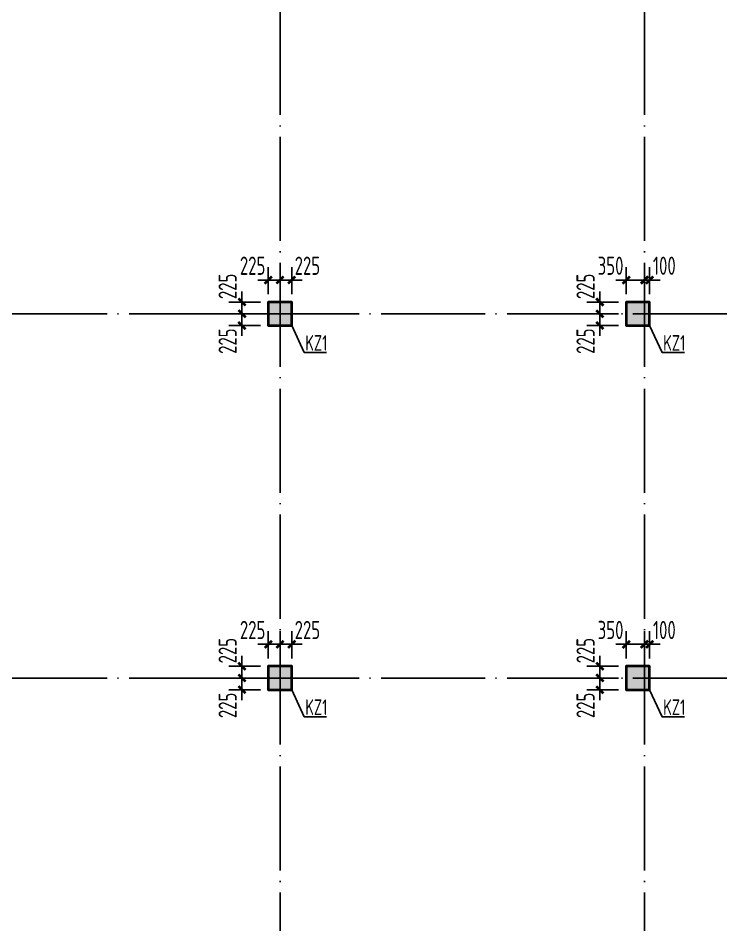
# Model space of a CAD drawing. Extents: x 8268344 to 8869063, y 669070 to 951310.
# Drawn here: x 8447678 to 8461175, y 841524 to 858949 of the extents above; entities that cross this region are included whole.
import ezdxf

# ---------------------------------------------------------------- set-up
doc = ezdxf.new("R2010")
doc.units = 0
doc.header["$LTSCALE"] = 1000
doc.linetypes.add('DOTE', pattern=[2.42, 2, -0.2, 0.02, -0.2])
doc.layers.get('0').update_dxf_attribs({"linetype": 'CONTINUOUS'})
doc.layers.get('Defpoints').update_dxf_attribs({"linetype": 'CONTINUOUS'})
for name, color, linetype in [('DIM', 3, 'CONTINUOUS'), ('DOTE', 1, 'DOTE'), ('PUB_TEXT', 7, 'CONTINUOUS'), ('柱涂实', 54, 'CONTINUOUS')]:
    doc.layers.add(name, color=color, linetype=linetype)
doc.layers.add('柱', color=2, linetype='CONTINUOUS', lineweight=35)
doc.styles.add('HZTXT', font='tssdeng.shx', dxfattribs={"width": 0.75, "bigfont": 'HZTXT.shx'})
doc.styles.add('TSSD_Dimension', font='Tssdeng.shx', dxfattribs={"width": 0.7, "bigfont": 'tssdchn.shx'})
doc.dimstyles.new('TSSD_100_100$0', dxfattribs={"dimtxt": 350, "dimasz": 100, "dimexe": 250, "dimexo": 150, "dimgap": 100, "dimtad": 1, "dimdec": 0, "dimzin": 0, "dimdsep": 46, "dimtxsty": 'TSSD_Dimension', "dimblk": '_TSDBK', "dimblk1": '_TSDBK', "dimblk2": '_TSDBK', "dimsah": 1, "dimcen": 0, "dimclrt": 7, "dimadec": 0, "dimazin": 0, "dimtfac": 1, "dimtdec": 0, "dimtix": 1, "dimtmove": 2, "dimatfit": 3, "dimldrblk": '_TSDBK', "dimfxl": 0, "dimtolj": 1, "dimtzin": 0, "dimarcsym": 0})

# ---------------------------------------------------------------- blocks, each defined once
blk = doc.blocks.new('_TSDBK')
blk.add_line((-1, 0), (1.5, 0))
at = {"const_width": 0.5}
blk.add_lwpolyline([(-0.7, -0.7), (0.7, 0.7)], dxfattribs=at)
blk = doc.blocks.new('*D1943')
at = {"layer": 'Defpoints', "color": 0}
for p in [(8452483, 853493), (8451977, 853268), (8452483, 853268)]:
    blk.add_point(p, dxfattribs=at)
at = {"layer": 'DIM', "color": 0, "lineweight": -2}
for p, q in [((8451977, 853593), (8451977, 853693)), ((8452333, 853493), (8451727, 853493)), ((8451977, 853493), (8451977, 853268)), ((8452333, 853268), (8451727, 853268)), ((8451977, 853168), (8451977, 853068))]:
    blk.add_line(p, q, dxfattribs=at)
at = {"layer": 'DIM', "color": 0, "lineweight": -2, "xscale": 100, "yscale": 100, "zscale": 100}
for p, rotation in [((8451977, 853493), 270), ((8451977, 853268), 90)]:
    blk.add_blockref('_TSDBK', p, dxfattribs=dict(at, rotation=rotation))
at = {"layer": 'DIM', "color": 7, "insert": (8451702, 853794), "char_height": 350, "attachment_point": 5, "rotation": 90, "style": 'TSSD_Dimension'}
blk.add_mtext('\\A1;225', dxfattribs=at)
blk = doc.blocks.new('*D1944')
at = {"layer": 'Defpoints', "color": 0}
for p in [(8452483, 853268), (8451977, 853043), (8452483, 853043)]:
    blk.add_point(p, dxfattribs=at)
at = {"layer": 'DIM', "color": 0, "lineweight": -2}
for p, q in [((8451977, 853368), (8451977, 853468)), ((8452333, 853268), (8451727, 853268)), ((8451977, 853268), (8451977, 853043)), ((8452333, 853043), (8451727, 853043)), ((8451977, 852943), (8451977, 852843))]:
    blk.add_line(p, q, dxfattribs=at)
at = {"layer": 'DIM', "color": 0, "lineweight": -2, "xscale": 100, "yscale": 100, "zscale": 100}
for p, rotation in [((8451977, 853268), 270), ((8451977, 853043), 90)]:
    blk.add_blockref('_TSDBK', p, dxfattribs=dict(at, rotation=rotation))
at = {"layer": 'DIM', "color": 7, "insert": (8451702, 852742), "char_height": 350, "attachment_point": 5, "rotation": 90, "style": 'TSSD_Dimension'}
blk.add_mtext('\\A1;225', dxfattribs=at)
blk = doc.blocks.new('*D1945')
at = {"layer": 'Defpoints', "color": 0}
for p in [(8452933, 853916), (8452708, 853493), (8452933, 853493)]:
    blk.add_point(p, dxfattribs=at)
at = {"layer": 'DIM', "color": 0, "lineweight": -2}
for p, q in [((8452708, 853643), (8452708, 854166)), ((8452933, 853643), (8452933, 854166)), ((8452608, 853916), (8452508, 853916)), ((8452708, 853916), (8452933, 853916)), ((8453033, 853916), (8453133, 853916))]:
    blk.add_line(p, q, dxfattribs=at)
at = {"layer": 'DIM', "color": 0, "lineweight": -2, "xscale": 100, "yscale": 100, "zscale": 100}
blk.add_blockref('_TSDBK', (8452708, 853916), dxfattribs=at)
at = {"layer": 'DIM', "color": 0, "lineweight": -2, "xscale": 100, "yscale": 100, "zscale": 100, "rotation": 180}
blk.add_blockref('_TSDBK', (8452933, 853916), dxfattribs=at)
at = {"layer": 'DIM', "color": 7, "insert": (8453234, 854191), "char_height": 350, "attachment_point": 5, "style": 'TSSD_Dimension'}
blk.add_mtext('\\A1;225', dxfattribs=at)
blk = doc.blocks.new('*D1946')
at = {"layer": 'Defpoints', "color": 0}
for p in [(8452708, 853916), (8452483, 853493), (8452708, 853493)]:
    blk.add_point(p, dxfattribs=at)
at = {"layer": 'DIM', "color": 0, "lineweight": -2}
for p, q in [((8452483, 853643), (8452483, 854166)), ((8452708, 853643), (8452708, 854166)), ((8452383, 853916), (8452283, 853916)), ((8452483, 853916), (8452708, 853916)), ((8452808, 853916), (8452908, 853916))]:
    blk.add_line(p, q, dxfattribs=at)
at = {"layer": 'DIM', "color": 0, "lineweight": -2, "xscale": 100, "yscale": 100, "zscale": 100}
blk.add_blockref('_TSDBK', (8452483, 853916), dxfattribs=at)
at = {"layer": 'DIM', "color": 0, "lineweight": -2, "xscale": 100, "yscale": 100, "zscale": 100, "rotation": 180}
blk.add_blockref('_TSDBK', (8452708, 853916), dxfattribs=at)
at = {"layer": 'DIM', "color": 7, "insert": (8452182, 854191), "char_height": 350, "attachment_point": 5, "style": 'TSSD_Dimension'}
blk.add_mtext('\\A1;225', dxfattribs=at)
blk = doc.blocks.new('*D1947')
at = {"layer": 'Defpoints', "color": 0}
for p in [(8452483, 846493), (8451977, 846268), (8452483, 846268)]:
    blk.add_point(p, dxfattribs=at)
at = {"layer": 'DIM', "color": 0, "lineweight": -2}
for p, q in [((8451977, 846593), (8451977, 846693)), ((8452333, 846493), (8451727, 846493)), ((8451977, 846493), (8451977, 846268)), ((8452333, 846268), (8451727, 846268)), ((8451977, 846168), (8451977, 846068))]:
    blk.add_line(p, q, dxfattribs=at)
at = {"layer": 'DIM', "color": 0, "lineweight": -2, "xscale": 100, "yscale": 100, "zscale": 100}
for p, rotation in [((8451977, 846493), 270), ((8451977, 846268), 90)]:
    blk.add_blockref('_TSDBK', p, dxfattribs=dict(at, rotation=rotation))
at = {"layer": 'DIM', "color": 7, "insert": (8451702, 846794), "char_height": 350, "attachment_point": 5, "rotation": 90, "style": 'TSSD_Dimension'}
blk.add_mtext('\\A1;225', dxfattribs=at)
blk = doc.blocks.new('*D1948')
at = {"layer": 'Defpoints', "color": 0}
for p in [(8452483, 846268), (8451977, 846043), (8452483, 846043)]:
    blk.add_point(p, dxfattribs=at)
at = {"layer": 'DIM', "color": 0, "lineweight": -2}
for p, q in [((8451977, 846368), (8451977, 846468)), ((8452333, 846268), (8451727, 846268)), ((8451977, 846268), (8451977, 846043)), ((8452333, 846043), (8451727, 846043)), ((8451977, 845943), (8451977, 845843))]:
    blk.add_line(p, q, dxfattribs=at)
at = {"layer": 'DIM', "color": 0, "lineweight": -2, "xscale": 100, "yscale": 100, "zscale": 100}
for p, rotation in [((8451977, 846268), 270), ((8451977, 846043), 90)]:
    blk.add_blockref('_TSDBK', p, dxfattribs=dict(at, rotation=rotation))
at = {"layer": 'DIM', "color": 7, "insert": (8451702, 845742), "char_height": 350, "attachment_point": 5, "rotation": 90, "style": 'TSSD_Dimension'}
blk.add_mtext('\\A1;225', dxfattribs=at)
blk = doc.blocks.new('*D1949')
at = {"layer": 'Defpoints', "color": 0}
for p in [(8452933, 846916), (8452708, 846493), (8452933, 846493)]:
    blk.add_point(p, dxfattribs=at)
at = {"layer": 'DIM', "color": 0, "lineweight": -2}
for p, q in [((8452708, 846643), (8452708, 847166)), ((8452933, 846643), (8452933, 847166)), ((8452608, 846916), (8452508, 846916)), ((8452708, 846916), (8452933, 846916)), ((8453033, 846916), (8453133, 846916))]:
    blk.add_line(p, q, dxfattribs=at)
at = {"layer": 'DIM', "color": 0, "lineweight": -2, "xscale": 100, "yscale": 100, "zscale": 100}
blk.add_blockref('_TSDBK', (8452708, 846916), dxfattribs=at)
at = {"layer": 'DIM', "color": 0, "lineweight": -2, "xscale": 100, "yscale": 100, "zscale": 100, "rotation": 180}
blk.add_blockref('_TSDBK', (8452933, 846916), dxfattribs=at)
at = {"layer": 'DIM', "color": 7, "insert": (8453234, 847191), "char_height": 350, "attachment_point": 5, "style": 'TSSD_Dimension'}
blk.add_mtext('\\A1;225', dxfattribs=at)
blk = doc.blocks.new('*D1950')
at = {"layer": 'Defpoints', "color": 0}
for p in [(8452708, 846916), (8452483, 846493), (8452708, 846493)]:
    blk.add_point(p, dxfattribs=at)
at = {"layer": 'DIM', "color": 0, "lineweight": -2}
for p, q in [((8452483, 846643), (8452483, 847166)), ((8452708, 846643), (8452708, 847166)), ((8452383, 846916), (8452283, 846916)), ((8452483, 846916), (8452708, 846916)), ((8452808, 846916), (8452908, 846916))]:
    blk.add_line(p, q, dxfattribs=at)
at = {"layer": 'DIM', "color": 0, "lineweight": -2, "xscale": 100, "yscale": 100, "zscale": 100}
blk.add_blockref('_TSDBK', (8452483, 846916), dxfattribs=at)
at = {"layer": 'DIM', "color": 0, "lineweight": -2, "xscale": 100, "yscale": 100, "zscale": 100, "rotation": 180}
blk.add_blockref('_TSDBK', (8452708, 846916), dxfattribs=at)
at = {"layer": 'DIM', "color": 7, "insert": (8452182, 847191), "char_height": 350, "attachment_point": 5, "style": 'TSSD_Dimension'}
blk.add_mtext('\\A1;225', dxfattribs=at)
blk = doc.blocks.new('*D1971')
at = {"layer": 'Defpoints', "color": 0}
for p in [(8459358, 846493), (8458852, 846268), (8459358, 846268)]:
    blk.add_point(p, dxfattribs=at)
at = {"layer": 'DIM', "color": 0, "lineweight": -2}
for p, q in [((8458852, 846593), (8458852, 846693)), ((8459208, 846493), (8458602, 846493)), ((8458852, 846493), (8458852, 846268)), ((8459208, 846268), (8458602, 846268)), ((8458852, 846168), (8458852, 846068))]:
    blk.add_line(p, q, dxfattribs=at)
at = {"layer": 'DIM', "color": 0, "lineweight": -2, "xscale": 100, "yscale": 100, "zscale": 100}
for p, rotation in [((8458852, 846493), 270), ((8458852, 846268), 90)]:
    blk.add_blockref('_TSDBK', p, dxfattribs=dict(at, rotation=rotation))
at = {"layer": 'DIM', "color": 7, "insert": (8458577, 846794), "char_height": 350, "attachment_point": 5, "rotation": 90, "style": 'TSSD_Dimension'}
blk.add_mtext('\\A1;225', dxfattribs=at)
blk = doc.blocks.new('*D1972')
at = {"layer": 'Defpoints', "color": 0}
for p in [(8459358, 846268), (8458852, 846043), (8459358, 846043)]:
    blk.add_point(p, dxfattribs=at)
at = {"layer": 'DIM', "color": 0, "lineweight": -2}
for p, q in [((8458852, 846368), (8458852, 846468)), ((8459208, 846268), (8458602, 846268)), ((8458852, 846268), (8458852, 846043)), ((8459208, 846043), (8458602, 846043)), ((8458852, 845943), (8458852, 845843))]:
    blk.add_line(p, q, dxfattribs=at)
at = {"layer": 'DIM', "color": 0, "lineweight": -2, "xscale": 100, "yscale": 100, "zscale": 100}
for p, rotation in [((8458852, 846268), 270), ((8458852, 846043), 90)]:
    blk.add_blockref('_TSDBK', p, dxfattribs=dict(at, rotation=rotation))
at = {"layer": 'DIM', "color": 7, "insert": (8458577, 845742), "char_height": 350, "attachment_point": 5, "rotation": 90, "style": 'TSSD_Dimension'}
blk.add_mtext('\\A1;225', dxfattribs=at)
blk = doc.blocks.new('*D1973')
at = {"layer": 'Defpoints', "color": 0}
for p in [(8459808, 846916), (8459708, 846493), (8459808, 846493)]:
    blk.add_point(p, dxfattribs=at)
at = {"layer": 'DIM', "color": 0, "lineweight": -2}
for p, q in [((8459708, 846643), (8459708, 847166)), ((8459808, 846643), (8459808, 847166)), ((8459608, 846916), (8459508, 846916)), ((8459708, 846916), (8459808, 846916)), ((8459908, 846916), (8460008, 846916))]:
    blk.add_line(p, q, dxfattribs=at)
at = {"layer": 'DIM', "color": 0, "lineweight": -2, "xscale": 100, "yscale": 100, "zscale": 100}
blk.add_blockref('_TSDBK', (8459708, 846916), dxfattribs=at)
at = {"layer": 'DIM', "color": 0, "lineweight": -2, "xscale": 100, "yscale": 100, "zscale": 100, "rotation": 180}
blk.add_blockref('_TSDBK', (8459808, 846916), dxfattribs=at)
at = {"layer": 'DIM', "color": 7, "insert": (8460090, 847191), "char_height": 350, "attachment_point": 5, "style": 'TSSD_Dimension'}
blk.add_mtext('\\A1;100', dxfattribs=at)
blk = doc.blocks.new('*D1974')
at = {"layer": 'Defpoints', "color": 0}
for p in [(8459708, 846916), (8459358, 846493), (8459708, 846493)]:
    blk.add_point(p, dxfattribs=at)
at = {"layer": 'DIM', "color": 0, "lineweight": -2}
for p, q in [((8459358, 846643), (8459358, 847166)), ((8459708, 846643), (8459708, 847166)), ((8459258, 846916), (8459158, 846916)), ((8459358, 846916), (8459708, 846916)), ((8459808, 846916), (8459908, 846916))]:
    blk.add_line(p, q, dxfattribs=at)
at = {"layer": 'DIM', "color": 0, "lineweight": -2, "xscale": 100, "yscale": 100, "zscale": 100}
blk.add_blockref('_TSDBK', (8459358, 846916), dxfattribs=at)
at = {"layer": 'DIM', "color": 0, "lineweight": -2, "xscale": 100, "yscale": 100, "zscale": 100, "rotation": 180}
blk.add_blockref('_TSDBK', (8459708, 846916), dxfattribs=at)
at = {"layer": 'DIM', "color": 7, "insert": (8459057, 847191), "char_height": 350, "attachment_point": 5, "style": 'TSSD_Dimension'}
blk.add_mtext('\\A1;350', dxfattribs=at)
blk = doc.blocks.new('*D1975')
at = {"layer": 'Defpoints', "color": 0}
for p in [(8459358, 853493), (8458852, 853268), (8459358, 853268)]:
    blk.add_point(p, dxfattribs=at)
at = {"layer": 'DIM', "color": 0, "lineweight": -2}
for p, q in [((8458852, 853593), (8458852, 853693)), ((8459208, 853493), (8458602, 853493)), ((8458852, 853493), (8458852, 853268)), ((8459208, 853268), (8458602, 853268)), ((8458852, 853168), (8458852, 853068))]:
    blk.add_line(p, q, dxfattribs=at)
at = {"layer": 'DIM', "color": 0, "lineweight": -2, "xscale": 100, "yscale": 100, "zscale": 100}
for p, rotation in [((8458852, 853493), 270), ((8458852, 853268), 90)]:
    blk.add_blockref('_TSDBK', p, dxfattribs=dict(at, rotation=rotation))
at = {"layer": 'DIM', "color": 7, "insert": (8458577, 853794), "char_height": 350, "attachment_point": 5, "rotation": 90, "style": 'TSSD_Dimension'}
blk.add_mtext('\\A1;225', dxfattribs=at)
blk = doc.blocks.new('*D1976')
at = {"layer": 'Defpoints', "color": 0}
for p in [(8459358, 853268), (8458852, 853043), (8459358, 853043)]:
    blk.add_point(p, dxfattribs=at)
at = {"layer": 'DIM', "color": 0, "lineweight": -2}
for p, q in [((8458852, 853368), (8458852, 853468)), ((8459208, 853268), (8458602, 853268)), ((8458852, 853268), (8458852, 853043)), ((8459208, 853043), (8458602, 853043)), ((8458852, 852943), (8458852, 852843))]:
    blk.add_line(p, q, dxfattribs=at)
at = {"layer": 'DIM', "color": 0, "lineweight": -2, "xscale": 100, "yscale": 100, "zscale": 100}
for p, rotation in [((8458852, 853268), 270), ((8458852, 853043), 90)]:
    blk.add_blockref('_TSDBK', p, dxfattribs=dict(at, rotation=rotation))
at = {"layer": 'DIM', "color": 7, "insert": (8458577, 852742), "char_height": 350, "attachment_point": 5, "rotation": 90, "style": 'TSSD_Dimension'}
blk.add_mtext('\\A1;225', dxfattribs=at)
blk = doc.blocks.new('*D1977')
at = {"layer": 'Defpoints', "color": 0}
for p in [(8459808, 853916), (8459708, 853493), (8459808, 853493)]:
    blk.add_point(p, dxfattribs=at)
at = {"layer": 'DIM', "color": 0, "lineweight": -2}
for p, q in [((8459708, 853643), (8459708, 854166)), ((8459808, 853643), (8459808, 854166)), ((8459608, 853916), (8459508, 853916)), ((8459708, 853916), (8459808, 853916)), ((8459908, 853916), (8460008, 853916))]:
    blk.add_line(p, q, dxfattribs=at)
at = {"layer": 'DIM', "color": 0, "lineweight": -2, "xscale": 100, "yscale": 100, "zscale": 100}
blk.add_blockref('_TSDBK', (8459708, 853916), dxfattribs=at)
at = {"layer": 'DIM', "color": 0, "lineweight": -2, "xscale": 100, "yscale": 100, "zscale": 100, "rotation": 180}
blk.add_blockref('_TSDBK', (8459808, 853916), dxfattribs=at)
at = {"layer": 'DIM', "color": 7, "insert": (8460090, 854191), "char_height": 350, "attachment_point": 5, "style": 'TSSD_Dimension'}
blk.add_mtext('\\A1;100', dxfattribs=at)
blk = doc.blocks.new('*D1978')
at = {"layer": 'Defpoints', "color": 0}
for p in [(8459708, 853916), (8459358, 853493), (8459708, 853493)]:
    blk.add_point(p, dxfattribs=at)
at = {"layer": 'DIM', "color": 0, "lineweight": -2}
for p, q in [((8459358, 853643), (8459358, 854166)), ((8459708, 853643), (8459708, 854166)), ((8459258, 853916), (8459158, 853916)), ((8459358, 853916), (8459708, 853916)), ((8459808, 853916), (8459908, 853916))]:
    blk.add_line(p, q, dxfattribs=at)
at = {"layer": 'DIM', "color": 0, "lineweight": -2, "xscale": 100, "yscale": 100, "zscale": 100}
blk.add_blockref('_TSDBK', (8459358, 853916), dxfattribs=at)
at = {"layer": 'DIM', "color": 0, "lineweight": -2, "xscale": 100, "yscale": 100, "zscale": 100, "rotation": 180}
blk.add_blockref('_TSDBK', (8459708, 853916), dxfattribs=at)
at = {"layer": 'DIM', "color": 7, "insert": (8459057, 854191), "char_height": 350, "attachment_point": 5, "style": 'TSSD_Dimension'}
blk.add_mtext('\\A1;350', dxfattribs=at)

msp = doc.modelspace()

# ---------------------------------------------------------------- hatches: boundary and pattern name
at = {"layer": '柱涂实'}
for points in [[(8452932.9, 853043.2), (8452932.9, 853493.2), (8452482.9, 853493.2), (8452482.9, 853043.2)], [(8459807.9, 853043.2), (8459807.9, 853493.2), (8459357.9, 853493.2), (8459357.9, 853043.2)], [(8452932.9, 846043.2), (8452932.9, 846493.2), (8452482.9, 846493.2), (8452482.9, 846043.2)], [(8459807.9, 846043.2), (8459807.9, 846493.2), (8459357.9, 846493.2), (8459357.9, 846043.2)]]:
    msp.add_hatch(color=256, dxfattribs=at).paths.add_polyline_path(points)

# ---------------------------------------------------------------- linework, layer by layer
at = {"layer": 'DOTE'}
for p, q in [((8452707.9, 868768.2), (8452707.9, 823768.2)), ((8459707.9, 868768.2), (8459707.9, 823768.2)), ((8437707.9, 853268.2), (8539007.9, 853268.2)), ((8437707.9, 846268.2), (8539007.9, 846268.2))]:
    msp.add_line(p, q, dxfattribs=at)
at = {"layer": 'PUB_TEXT', "color": 7}
for points in [[(8452932.9, 853043.2), (8453172.3, 852525.4), (8453603.6, 852525.4)], [(8459807.9, 853043.2), (8460047.3, 852525.4), (8460478.6, 852525.4)], [(8452932.9, 846043.2), (8453172.3, 845525.4), (8453603.6, 845525.4)], [(8459807.9, 846043.2), (8460047.3, 845525.4), (8460478.6, 845525.4)]]:
    msp.add_lwpolyline(points, dxfattribs=at)
at = {"layer": '柱'}
for points in [[(8452932.9, 853043.2), (8452932.9, 853493.2), (8452482.9, 853493.2), (8452482.9, 853043.2)], [(8459807.9, 853043.2), (8459807.9, 853493.2), (8459357.9, 853493.2), (8459357.9, 853043.2)], [(8452932.9, 846043.2), (8452932.9, 846493.2), (8452482.9, 846493.2), (8452482.9, 846043.2)], [(8459807.9, 846043.2), (8459807.9, 846493.2), (8459357.9, 846493.2), (8459357.9, 846043.2)]]:
    msp.add_lwpolyline(points, close=True, dxfattribs=at)
at = {"layer": '柱涂实', "linetype": 'Continuous'}
for points in [[(8452932.9, 853043.2), (8452932.9, 853493.2), (8452482.9, 853493.2), (8452482.9, 853043.2)], [(8459807.9, 853043.2), (8459807.9, 853493.2), (8459357.9, 853493.2), (8459357.9, 853043.2)], [(8452932.9, 846043.2), (8452932.9, 846493.2), (8452482.9, 846493.2), (8452482.9, 846043.2)], [(8459807.9, 846043.2), (8459807.9, 846493.2), (8459357.9, 846493.2), (8459357.9, 846043.2)]]:
    msp.add_lwpolyline(points, close=True, dxfattribs=at)

# ---------------------------------------------------------------- texts
at = {"layer": 'PUB_TEXT', "color": 6, "style": 'HZTXT', "width": 0.7}
for p in [(8453193.9, 852557.4), (8460068.9, 852557.4), (8453193.9, 845557.4), (8460068.9, 845557.4)]:
    msp.add_text('KZ1', height=300, dxfattribs=at).set_placement(p)

# ---------------------------------------------------------------- dimensions: what is measured, and where the dimension line sits
at = {"layer": 'DIM'}
for base, p1, p2, picture, middle in [((8452707.9, 853916.1), (8452482.9, 853493.2), (8452707.9, 853493.2), '*D1946', (8452181.8, 854191.1)), ((8452932.9, 853916.1), (8452707.9, 853493.2), (8452932.9, 853493.2), '*D1945', (8453234, 854191.1)), ((8459707.9, 853916.1), (8459357.9, 853493.2), (8459707.9, 853493.2), '*D1978', (8459056.8, 854191.1)), ((8459807.9, 853916.1), (8459707.9, 853493.2), (8459807.9, 853493.2), '*D1977', (8460090.2, 854191.1)), ((8452707.9, 846916.1), (8452482.9, 846493.2), (8452707.9, 846493.2), '*D1950', (8452181.8, 847191.1)), ((8452932.9, 846916.1), (8452707.9, 846493.2), (8452932.9, 846493.2), '*D1949', (8453234, 847191.1)), ((8459707.9, 846916.1), (8459357.9, 846493.2), (8459707.9, 846493.2), '*D1974', (8459056.8, 847191.1)), ((8459807.9, 846916.1), (8459707.9, 846493.2), (8459807.9, 846493.2), '*D1973', (8460090.2, 847191.1))]:
    dim = msp.add_linear_dim(base=base, p1=p1, p2=p2, dimstyle='TSSD_100_100$0', dxfattribs=at)
    dim.commit()
    dim.dimension.update_dxf_attribs({"geometry": picture, "text_midpoint": middle, "dimtype": 160})
for base, p1, p2, picture, middle in [((8451976.8, 853268.2), (8452482.9, 853493.2), (8452482.9, 853268.2), '*D1943', (8451701.8, 853794.3)), ((8458851.8, 853268.2), (8459357.9, 853493.2), (8459357.9, 853268.2), '*D1975', (8458576.8, 853794.3)), ((8451976.8, 853043.2), (8452482.9, 853268.2), (8452482.9, 853043.2), '*D1944', (8451701.8, 852742.1)), ((8458851.8, 853043.2), (8459357.9, 853268.2), (8459357.9, 853043.2), '*D1976', (8458576.8, 852742.1)), ((8451976.8, 846268.2), (8452482.9, 846493.2), (8452482.9, 846268.2), '*D1947', (8451701.8, 846794.3)), ((8458851.8, 846268.2), (8459357.9, 846493.2), (8459357.9, 846268.2), '*D1971', (8458576.8, 846794.3)), ((8451976.8, 846043.2), (8452482.9, 846268.2), (8452482.9, 846043.2), '*D1948', (8451701.8, 845742.1)), ((8458851.8, 846043.2), (8459357.9, 846268.2), (8459357.9, 846043.2), '*D1972', (8458576.8, 845742.1))]:
    dim = msp.add_linear_dim(base=base, p1=p1, p2=p2, angle=90, dimstyle='TSSD_100_100$0', dxfattribs=at)
    dim.commit()
    dim.dimension.update_dxf_attribs({"geometry": picture, "text_midpoint": middle, "dimtype": 160})

doc.saveas('drawing.dxf')
